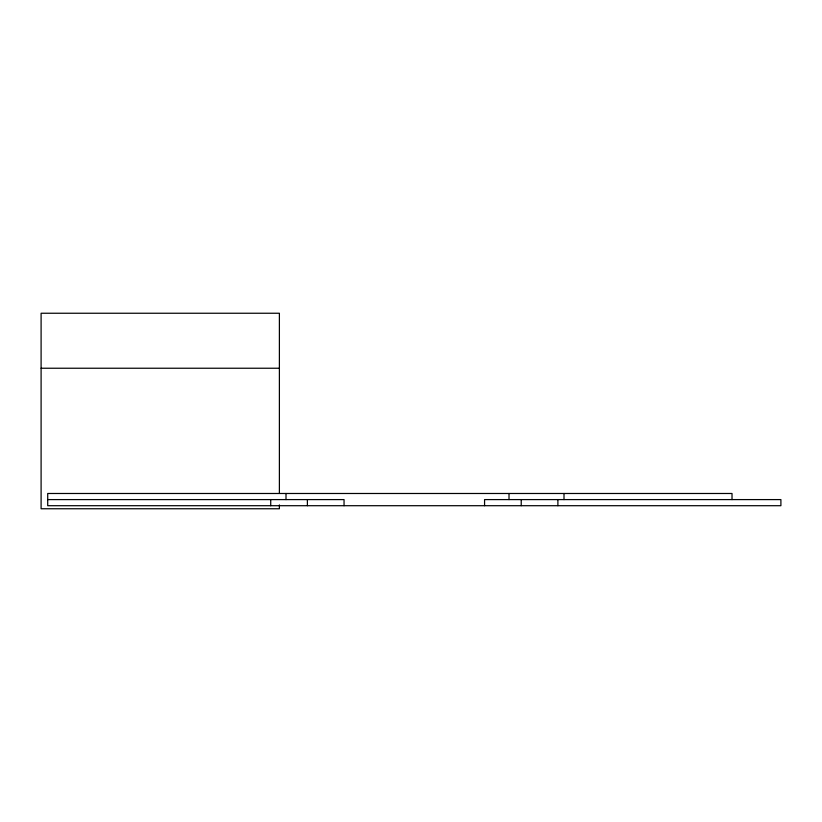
<?xml version="1.0" encoding="UTF-8"?>
<svg xmlns="http://www.w3.org/2000/svg" width="822" height="822" viewBox="0 0 822 822"><rect width="100%" height="100%" fill="white"/><g stroke="black" fill="none" stroke-linecap="round" stroke-linejoin="round"><path stroke-width="1.23" d="M41.1 368.235L279.388 368.235M47.717 499.591L344.048 499.591L344.048 505.705M732.022 499.591L732.022 493.488L47.717 493.488L47.717 505.705L780.9 505.705L780.9 499.591L484.569 499.591L484.569 505.705M564.005 493.488L564.005 499.591M557.891 499.591L557.891 505.705M521.23 499.591L521.23 505.705M509.013 493.488L509.013 499.591M307.387 499.591L307.387 505.705M286.005 493.488L286.005 499.591M279.388 493.426L279.388 313.244L41.1 313.244L41.1 508.756L279.388 508.756L279.388 504.924M270.726 499.591L270.726 505.705"/></g></svg>
